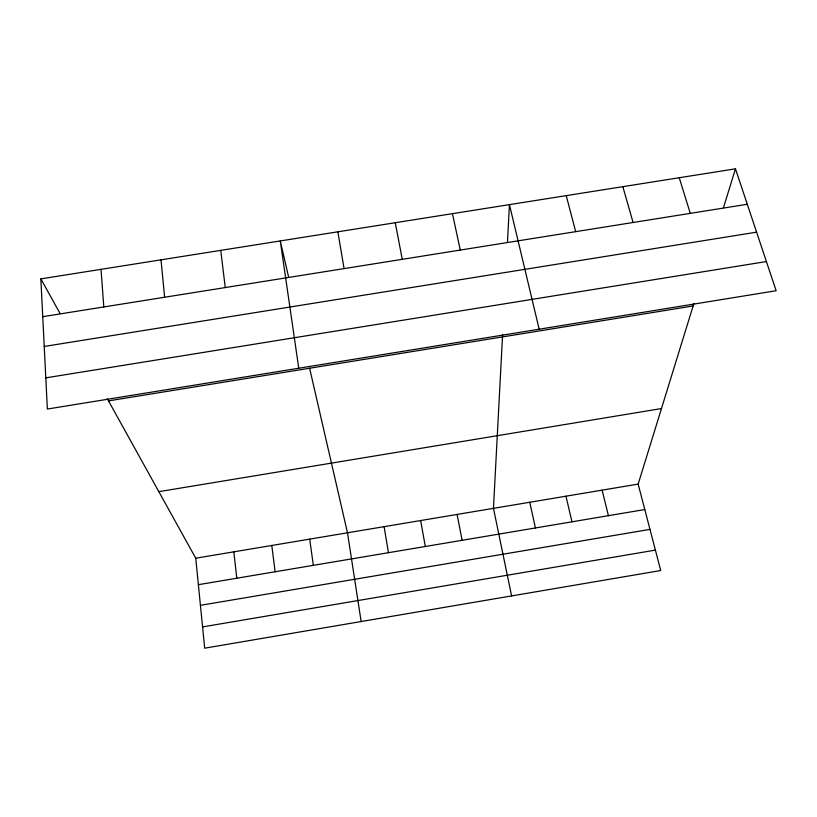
<?xml version="1.0" encoding="UTF-8"?>
<svg xmlns="http://www.w3.org/2000/svg" width="817" height="817" viewBox="0 0 817 817"><rect width="100%" height="100%" fill="white"/><g stroke="black" fill="none" stroke-linecap="round" stroke-linejoin="round"><path stroke-width="1.23" d="M502.608 334.398L493.458 508.337L511.605 595.92M507.469 242.138L509.44 204.638L539.179 329.2M107.272 398.665L195.743 558.215L204.689 648.177L660.718 570.532L638.159 484.103L693.878 303.546M723.474 207.671L735.463 168.823L40.85 278.873L47.366 409.041L776.15 290.729L735.463 168.823M202.575 626.915L655.387 550.117M198.378 584.686L644.797 509.553M200.431 605.336L649.975 529.385M195.743 558.215L638.159 484.103M158.845 491.66L661.474 408.551M45.803 377.852L766.407 261.552M108.508 400.892L693.143 305.956M42.739 316.69L747.289 204.27M44.23 346.459L756.603 232.161M40.85 278.873L60.06 313.514M679.244 177.728L690.283 213.37M622.84 186.664L633.083 222.49M566.232 195.631L575.679 231.65M602.098 490.139L608.42 515.67M565.967 496.195L571.961 521.808M288.605 277.055L280.282 240.933L298.756 368.232M309.602 368.232L347.491 532.796L361.145 621.533M529.753 502.261L535.421 527.956M452.444 213.666L460.277 250.063M457.091 514.434L462.105 540.303M395.254 222.724L402.27 259.316M420.632 520.541L425.32 546.491M337.87 231.814L344.069 268.609M384.102 526.659L388.453 552.69M309.684 539.128L313.36 565.333M271.795 545.47L275.125 571.767M220.743 250.37L225.257 287.564M233.815 551.832L236.797 578.222M161 259.837L164.636 297.235M101.032 269.334L103.8 306.947"/></g></svg>
